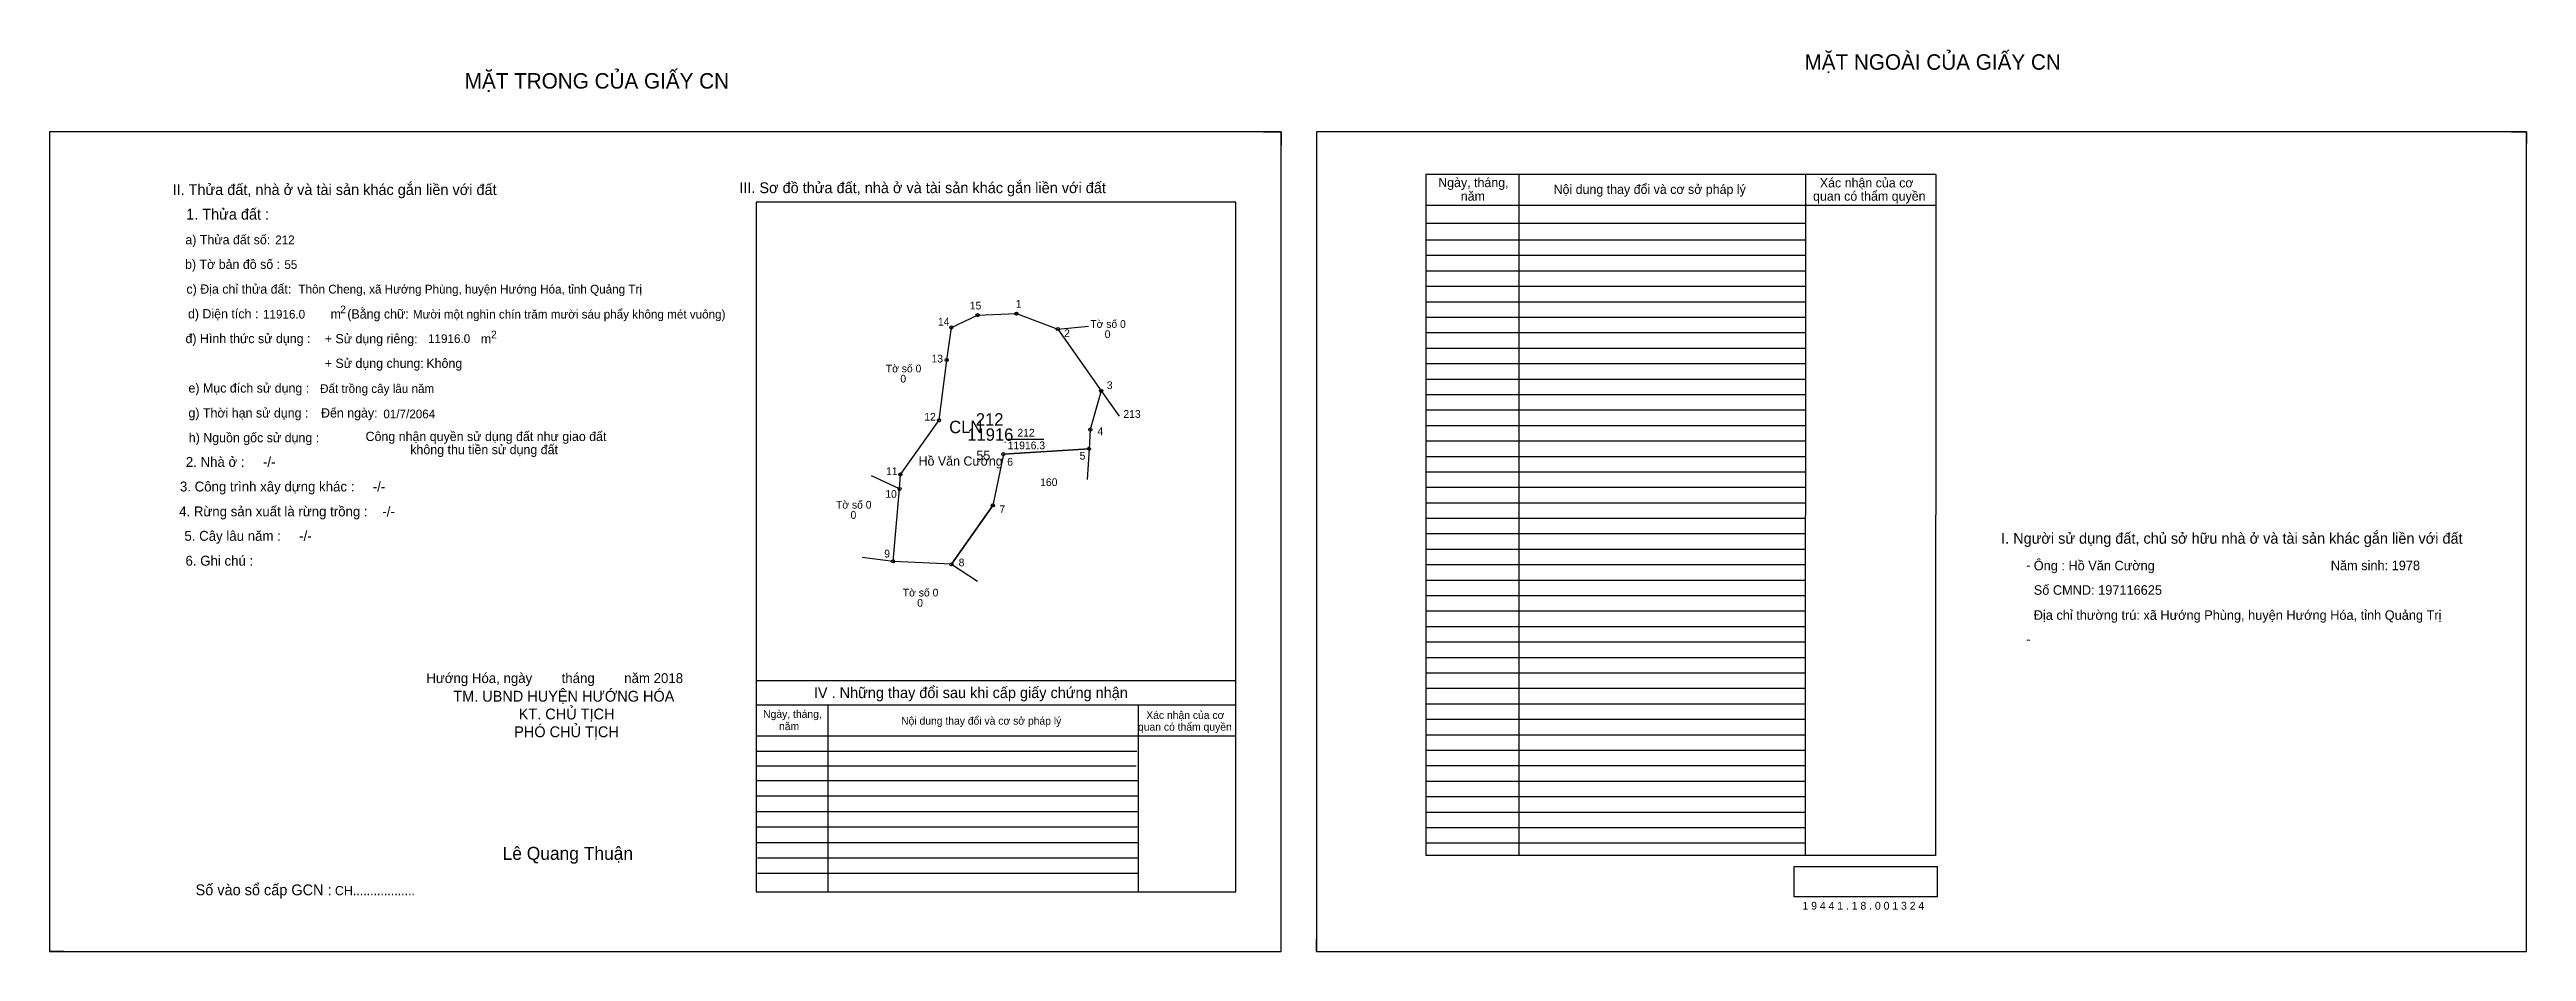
# Model space of a CAD drawing. Extents: x 530977 to 534487, y 1847778 to 1848426.
# Drawn here: x 532886 to 534487, y 1847843 to 1848426 of the extents above.
import ezdxf

# ---------------------------------------------------------------- set-up
doc = ezdxf.new("R2010")
doc.units = 0
for name, color, linetype in [('Default', 7, 'Continuous'), ('Level 10', 7, 'Continuous'), ('Level 11', 7, 'Continuous'), ('Level 13', 7, 'Continuous'), ('Level 2', 7, 'Continuous'), ('Level 27', 7, 'Continuous'), ('Level 3', 7, 'Continuous'), ('Level 36', 7, 'Continuous'), ('Level 4', 7, 'Continuous'), ('Level 5', 7, 'Continuous'), ('Level 55', 7, 'Continuous'), ('Level 6', 7, 'Continuous'), ('Level 7', 7, 'Continuous'), ('Level 8', 7, 'Continuous'), ('Level 9', 7, 'Continuous')]:
    doc.layers.add(name, color=color, linetype=linetype)

msp = doc.modelspace()

# ---------------------------------------------------------------- linework, layer by layer
at = {"layer": 'Level 10'}
for p, q in [((533671, 1848372.5), (533682.4, 1848372.5)), ((533682.4, 1848372.5), (533682.4, 1848364.1)), ((534477.8, 1848372.5), (534487.4, 1848372.5)), ((534487.4, 1848372.5), (534487.4, 1848365.1)), ((533502.8, 1848164.1), (533558.2, 1848167.6)), ((533469.2, 1848092.9), (533496, 1848131)), ((533469.2, 1848092.9), (533431.5, 1848094.8)), ((532886.2, 1847850.3), (532886.2, 1847842.5)), ((533705.2, 1847842.5), (533705.2, 1847850.3)), ((532895.4, 1847842.5), (532886.2, 1847842.5)), ((533705.2, 1847842.5), (533712.2, 1847842.5))]:
    msp.add_line(p, q, dxfattribs=at)
for points in [[(532886.2, 1847842.5), (533682.4, 1847842.5), (533682.4, 1848372.5), (532886.2, 1848372.5)], [(533705.2, 1847842.5), (534487.4, 1847842.5), (534487.4, 1848372.5), (533705.2, 1848372.5)], [(533538, 1848245), (533566, 1848205), (533559, 1848180), (533558.2, 1848167.6), (533502.8, 1848164.1), (533496, 1848131), (533469.2, 1848092.9), (533431.5, 1848094.8), (533435.7, 1848141.6), (533436.2, 1848151), (533461.2, 1848186), (533466.2, 1848225), (533469.2, 1848246), (533486.1, 1848254), (533511.2, 1848255)]]:
    msp.add_lwpolyline(points, close=True, dxfattribs=at)
at = {"layer": 'Level 11'}
for centre in [(533486.1, 1848254), (533511.2, 1848255), (533469.2, 1848246), (533538, 1848245), (533538, 1848245), (533466.2, 1848225), (533566, 1848205), (533461.2, 1848186), (533559, 1848180), (533502.8, 1848164.1), (533558.2, 1848167.6), (533435.7, 1848141.6), (533436.2, 1848151), (533496, 1848131), (533431.5, 1848094.8), (533469.2, 1848092.9)]:
    msp.add_circle(centre, 1, dxfattribs=at)
at = {"layer": 'Level 27'}
for p, q in [((533538, 1848245), (533557.9, 1848246.8)), ((533566, 1848205), (533577.6, 1848188.7)), ((533558.2, 1848167.6), (533556.9, 1848147.7)), ((533435.7, 1848141.6), (533417.6, 1848150.2)), ((533431.5, 1848094.8), (533411.6, 1848097.4)), ((533469.2, 1848092.9), (533486, 1848082))]:
    msp.add_line(p, q, dxfattribs=at)
at = {"layer": 'Level 6'}
msp.add_lwpolyline([(534014.1, 1847897.6), (534106.5, 1847897.6), (534106.5, 1847877.8), (534014.1, 1847877.8)], close=True, dxfattribs=at)
at = {"layer": 'Level 7'}
for p, q in [((534021.2, 1848302.5), (533776, 1848302.5)), ((534021.2, 1848292.5), (533776, 1848292.5)), ((534021.2, 1848282.5), (533776, 1848282.5)), ((534021.2, 1848272.5), (533776, 1848272.5)), ((534021.2, 1848262.5), (533776, 1848262.5)), ((534021.2, 1848252.5), (533776, 1848252.5)), ((534021.2, 1848242.5), (533776, 1848242.5)), ((534021.2, 1848232.5), (533776, 1848232.5)), ((534021.2, 1848222.5), (533776, 1848222.5)), ((534021.2, 1848212.5), (533776, 1848212.5)), ((534021.2, 1848202.5), (533776, 1848202.5)), ((534021.2, 1848192.5), (533776, 1848192.5)), ((534021.2, 1848182.5), (533776, 1848182.5)), ((534021.2, 1848172.5), (533776, 1848172.5)), ((534021.2, 1848162.5), (533776, 1848162.5)), ((534021.2, 1848152.5), (533776, 1848152.5)), ((534021.2, 1848142.5), (533776, 1848142.5)), ((534021.2, 1848132.5), (533776, 1848132.5)), ((534021.2, 1848122.5), (533776, 1848122.5)), ((534021.2, 1848112.5), (533776, 1848112.5)), ((534021.2, 1848102.5), (533776, 1848102.5)), ((534021.2, 1848092.5), (533776, 1848092.5)), ((534021.2, 1848082.5), (533776, 1848082.5)), ((534021.2, 1848072.5), (533776, 1848072.5)), ((534021.2, 1848062.5), (533776, 1848062.5)), ((534021.2, 1848052.5), (533776, 1848052.5)), ((534021.2, 1848042.5), (533776, 1848042.5)), ((534021.2, 1848032.5), (533776, 1848032.5)), ((534021.2, 1848022.5), (533776, 1848022.5)), ((534021.2, 1848012.5), (533776, 1848012.5)), ((534021.2, 1848002.5), (533776, 1848002.5)), ((534021.2, 1847992.5), (533776, 1847992.5)), ((534021.2, 1847982.5), (533776, 1847982.5)), ((533589.1, 1847971.9), (533343, 1847971.9)), ((533588.7, 1847962.4), (533343, 1847962.4)), ((534021.2, 1847972.5), (533776, 1847972.5)), ((534021.2, 1847962.5), (533776, 1847962.5)), ((533590, 1847952.9), (533343, 1847952.9)), ((534021.2, 1847952.5), (533776, 1847952.5)), ((533590, 1847942.9), (533343, 1847942.9)), ((533590, 1847932.9), (533343, 1847932.9)), ((534021.2, 1847942.5), (533776, 1847942.5)), ((534021.2, 1847932.5), (533776, 1847932.5)), ((533590, 1847922.9), (533343, 1847922.9)), ((533590, 1847912.9), (533343, 1847912.9)), ((534021.2, 1847922.5), (533776, 1847922.5)), ((533590, 1847902.9), (533343.8, 1847902.9)), ((534021.2, 1847912.5), (533776, 1847912.5)), ((533590, 1847892.9), (533343.8, 1847892.9))]:
    msp.add_line(p, q, dxfattribs=at)
at = {"layer": 'Level 8'}
for p, q in [((534105.6, 1848345), (533776, 1848345)), ((533776, 1848345), (533776, 1847904.5)), ((533836, 1848345), (533836, 1847904.5)), ((534021.3, 1848344.8), (534021.2, 1847904.5)), ((534105.6, 1848345), (534105.4, 1847904.5)), ((533653, 1848327.1), (533343, 1848327.1)), ((533343, 1848327.1), (533343, 1847881.1)), ((533653, 1847881.1), (533653, 1848327.1)), ((534105.6, 1848325), (533776, 1848325)), ((534021.2, 1848313.3), (533776, 1848313.3)), ((533653, 1848017.5), (533343, 1848017.5)), ((533653, 1848001.8), (533343, 1848001.8)), ((533389.3, 1848001.8), (533389.3, 1847881.1)), ((533590, 1848001.8), (533590, 1847881.1)), ((533653, 1847981.8), (533343, 1847981.8)), ((534105.4, 1847904.5), (533776, 1847904.5)), ((533343, 1847881.1), (533653, 1847881.1))]:
    msp.add_line(p, q, dxfattribs=at)
at = {"layer": 'Level 9'}
msp.add_line((533505.6, 1848173.9), (533529, 1848173.9), dxfattribs=at)

# ---------------------------------------------------------------- texts
at = {"layer": 'Default'}
for s, p in [('e) Mục đích sử dụng :', (532976, 1848203.9)), ('g) Thời hạn sử dụng :', (532976, 1848187.8)), ('Đến ngày:', (533061.7, 1848187.8)), ('h) Nguồn gốc sử dụng :', (532976.2, 1848171.8)), ('Công nhận quyền sử dụng đất như giao đất', (533090.5, 1848172.6)), ('không thu tiền sử dụng đất', (533119.4, 1848164.1))]:
    msp.add_text(s, height=6, dxfattribs=at).set_placement(p)
at = {"layer": 'Level 13'}
for s, p in [('.', (533503.1, 1848171.4)), ('11916.3', (533505.6, 1848167.3)), ('212', (533511.9, 1848175.5))]:
    msp.add_text(s, height=5, dxfattribs=at).set_placement(p)
at = {"layer": 'Level 2'}
msp.add_text('Hồ Văn Cường', height=6, dxfattribs=at).set_placement((533448, 1848156.7))
at = {"layer": 'Level 3'}
msp.add_text('CLN', height=8, dxfattribs=at).set_placement((533467.8, 1848177.7))
at = {"layer": 'Level 36'}
for s, p in [('Tờ số 0', (533559, 1848245.8)), ('0', (533568.3, 1848239.2)), ('Tờ số 0', (533426.8, 1848217)), ('0', (533436.2, 1848210.4)), ('213', (533580.4, 1848187.6)), ('160', (533526.6, 1848143.5)), ('Tờ số 0', (533394.6, 1848128.9)), ('0', (533404, 1848122.3)), ('Tờ số 0', (533437.8, 1848072.1)), ('0', (533447.1, 1848065.5))]:
    msp.add_text(s, height=5, dxfattribs=at).set_placement(p)
at = {"layer": 'Level 4'}
msp.add_text('212', height=8, dxfattribs=at).set_placement((533485, 1848182.6))
at = {"layer": 'Level 5'}
msp.add_text('11916', height=8, dxfattribs=at).set_placement((533479.5, 1848172.8))
at = {"layer": 'Level 55'}
for s, height, p in [('15', 0.8, (533485.6, 1848254)), ('0', 0.22, (533486, 1848253.7)), ('0', 0.22, (533486, 1848253.7)), ('1', 0.8, (533511, 1848255)), ('0', 0.22, (533511.1, 1848254.8)), ('0', 0.22, (533511.1, 1848254.8)), ('14', 0.8, (533468.6, 1848246)), ('0', 0.22, (533469.1, 1848245.8)), ('0', 0.22, (533469.1, 1848245.8)), ('2', 0.8, (533537.7, 1848245)), ('0', 0.22, (533537.9, 1848244.8)), ('0', 0.22, (533537.9, 1848244.8)), ('0', 0.22, (533537.9, 1848244.8)), ('0', 0.22, (533537.9, 1848244.8)), ('13', 0.8, (533465.6, 1848225)), ('0', 0.22, (533466.1, 1848224.8)), ('0', 0.22, (533466.1, 1848224.8)), ('3', 0.8, (533565.8, 1848205)), ('213', 0.22, (533565.8, 1848204.8)), ('0', 0.22, (533565.9, 1848204.8)), ('0', 0.22, (533565.9, 1848204.8)), ('12', 0.8, (533460.6, 1848186)), ('0', 0.22, (533461.1, 1848185.8)), ('0', 0.22, (533461.1, 1848185.8)), ('4', 0.8, (533558.7, 1848180)), ('213', 0.22, (533558.8, 1848179.8)), ('6', 0.8, (533502.5, 1848164.1)), ('160', 0.22, (533502.5, 1848163.9)), ('5', 0.8, (533557.9, 1848167.6)), ('213', 0.22, (533558, 1848167.4)), ('160', 0.22, (533558, 1848167.4)), ('10', 0.8, (533435.1, 1848141.6)), ('0', 0.22, (533435.6, 1848141.3)), ('0', 0.22, (533435.6, 1848141.3)), ('0', 0.22, (533435.6, 1848141.3)), ('11', 0.8, (533435.7, 1848151)), ('0', 0.22, (533436.2, 1848150.8)), ('0', 0.22, (533436.2, 1848150.8)), ('7', 0.8, (533495.7, 1848131)), ('160', 0.22, (533495.8, 1848130.8)), ('9', 0.8, (533431.2, 1848094.8)), ('0', 0.22, (533431.4, 1848094.6)), ('0', 0.22, (533431.4, 1848094.6)), ('8', 0.8, (533469, 1848092.9)), ('160', 0.22, (533469, 1848092.7)), ('0', 0.22, (533469.2, 1848092.7))]:
    msp.add_text(s, height=height, dxfattribs=at).set_placement(p)
at = {"layer": 'Level 6'}
for s, height, p in [('212', 5.63, (533032.1, 1848299.9)), ('55', 5.63, (533038, 1848283.9)), ('Thôn Cheng, xã Hướng Phùng, huyện Hướng Hóa, tỉnh Quảng Trị', 5.64, (533047.1, 1848268)), ('11916.0', 5.63, (533024.2, 1848251.8)), ('Mười một nghìn chín trăm mười sáu phẩy không mét vuông)', 5.632, (533121.1, 1848251.8)), ('11916.0', 5.63, (533130.9, 1848236)), ('Đất trồng cây lâu năm', 5.64, (533061.1, 1848203.7)), ('01/7/2064', 5.64, (533102, 1848187.3)), ('Ông : Hồ Văn Cường', 6.16, (534168.9, 1848089)), ('Năm sinh: 1978', 6.16, (534360.9, 1848089.1)), ('Số CMND: 197116625', 6.16, (534168.9, 1848073.2)), ('Địa chỉ thường trú: xã Hướng Phùng, huyện Hướng Hóa, tỉnh Quảng Trị', 6.16, (534168.9, 1848057)), ('1 9 4 4 1 . 1 8 . 0 0 1 3 2 4', 5.04, (534019.4, 1847869.6))]:
    msp.add_text(s, height=height, dxfattribs=at).set_placement(p)
at = {"layer": 'Level 7'}
for s, height, p in [('MẶT NGOÀI CỦA GIẤY CN', 10, (534020.7, 1848412.7)), ('MẶT TRONG CỦA GIẤY CN', 10, (533154.6, 1848400.5)), ('II. Thửa đất, nhà ở và tài sản khác gắn liền với đất', 7, (532965.7, 1848331.7)), ('III. Sơ đồ thửa đất, nhà ở và tài sản khác gắn liền với đất', 7, (533332.1, 1848332.9)), ('Ngày, tháng,', 6, (533783.9, 1848336.8)), ('năm', 6, (533798.5, 1848328)), ('Nội dung thay đổi và cơ sở pháp lý', 6, (533858.5, 1848332.4)), (' quan có thẩm quyền', 6, (534024, 1848328)), ('Xác nhận của cơ', 6, (534030.6, 1848336.6)), ('1. Thửa đất :', 7, (532974.5, 1848315.8)), ('a) Thửa đất số:', 6, (532974, 1848299.8)), ('b) Tờ bản đồ số :', 6, (532973.8, 1848283.9)), ('c) Địa chỉ thửa đất:', 6, (532974.7, 1848267.9)), ('d) Diện tích :', 6, (532975.7, 1848251.9)), ('m', 6, (533067.9, 1848251.8)), ('2', 5, (533074.1, 1848255.2)), ('(Bằng chữ:', 6, (533078.7, 1848251.8)), ('đ) Hình thức sử dụng :', 6, (532974.1, 1848235.9)), ('+ Sử dụng riêng:', 6, (533064.1, 1848235.8)), ('m', 6, (533165, 1848235.7)), ('2', 5, (533171.6, 1848239)), ('+ Sử dụng chung:', 6, (533064.1, 1848219.9)), ('Không', 6, (533129.8, 1848219.9)), ('2. Nhà ở :     -/-', 6.4, (532974.3, 1848155.9)), ('55', 6, (533485.4, 1848160.3)), ('3. Công trình xây dựng khác :     -/-', 6.4, (532970.5, 1848140)), ('4. Rừng sản xuất là rừng trồng :    -/-', 6.4, (532970, 1848123.9)), ('5. Cây lâu năm :     -/-', 6.4, (532973.4, 1848108.1)), ('I. Người sử dụng đất, chủ sở hữu nhà ở và tài sản khác gắn liền với đất', 7, (534147.8, 1848106.2)), ('6. Ghi chú :', 6.4, (532974.1, 1848092)), ('-', 6.4, (534163.9, 1848089.2)), ('-', 6.4, (534164, 1848041.4)), ('Hướng Hóa, ngày        tháng        năm 2018', 6.4, (533129.8, 1848016.1)), ('TM. UBND HUYỆN HƯỚNG HÓA', 7, (533147.2, 1848004.1)), ('IV . Những thay đổi sau khi cấp giấy chứng nhận', 7, (533380.3, 1848006.4)), ('KT. CHỦ TỊCH', 7, (533189.5, 1847992.6)), ('Ngày, tháng,', 5, (533347.5, 1847993.6)), ('Nội dung thay đổi và cơ sở pháp lý', 5, (533436.7, 1847989.2)), ('Xác nhận của cơ', 5, (533595.2, 1847992.9)), ('PHÓ CHỦ TỊCH', 7, (533186.6, 1847981.1)), ('năm', 5, (533357.8, 1847985.7)), (' quan có thẩm quyền', 5, (533588, 1847985.3)), ('Lê Quang Thuận', 8.4, (533179.1, 1847901.8)), ('Số vào sổ cấp GCN :', 7, (532980.6, 1847878.9)), ('CH..................', 6, (533070.7, 1847878.9))]:
    msp.add_text(s, height=height, dxfattribs=at).set_placement(p)
at = {"layer": 'Level 9'}
for s, p in [('14', (533460.5, 1848247.3)), ('15', (533481.1, 1848257.7)), ('1', (533510.8, 1848258.8)), ('2', (533542.1, 1848239.8)), ('13', (533456.4, 1848223.4)), ('3', (533569.7, 1848206.2)), ('12', (533451.7, 1848185.8)), ('4', (533563.6, 1848176.4)), ('11', (533427, 1848150.6)), ('6', (533505.3, 1848156.7)), ('5', (533552.1, 1848160.6)), ('10', (533426.5, 1848135.9)), ('7', (533500.2, 1848126)), ('9', (533425.8, 1848097.3)), ('8', (533473.9, 1848091.6))]:
    msp.add_text(s, height=5, dxfattribs=at).set_placement(p)

doc.saveas('drawing.dxf')
